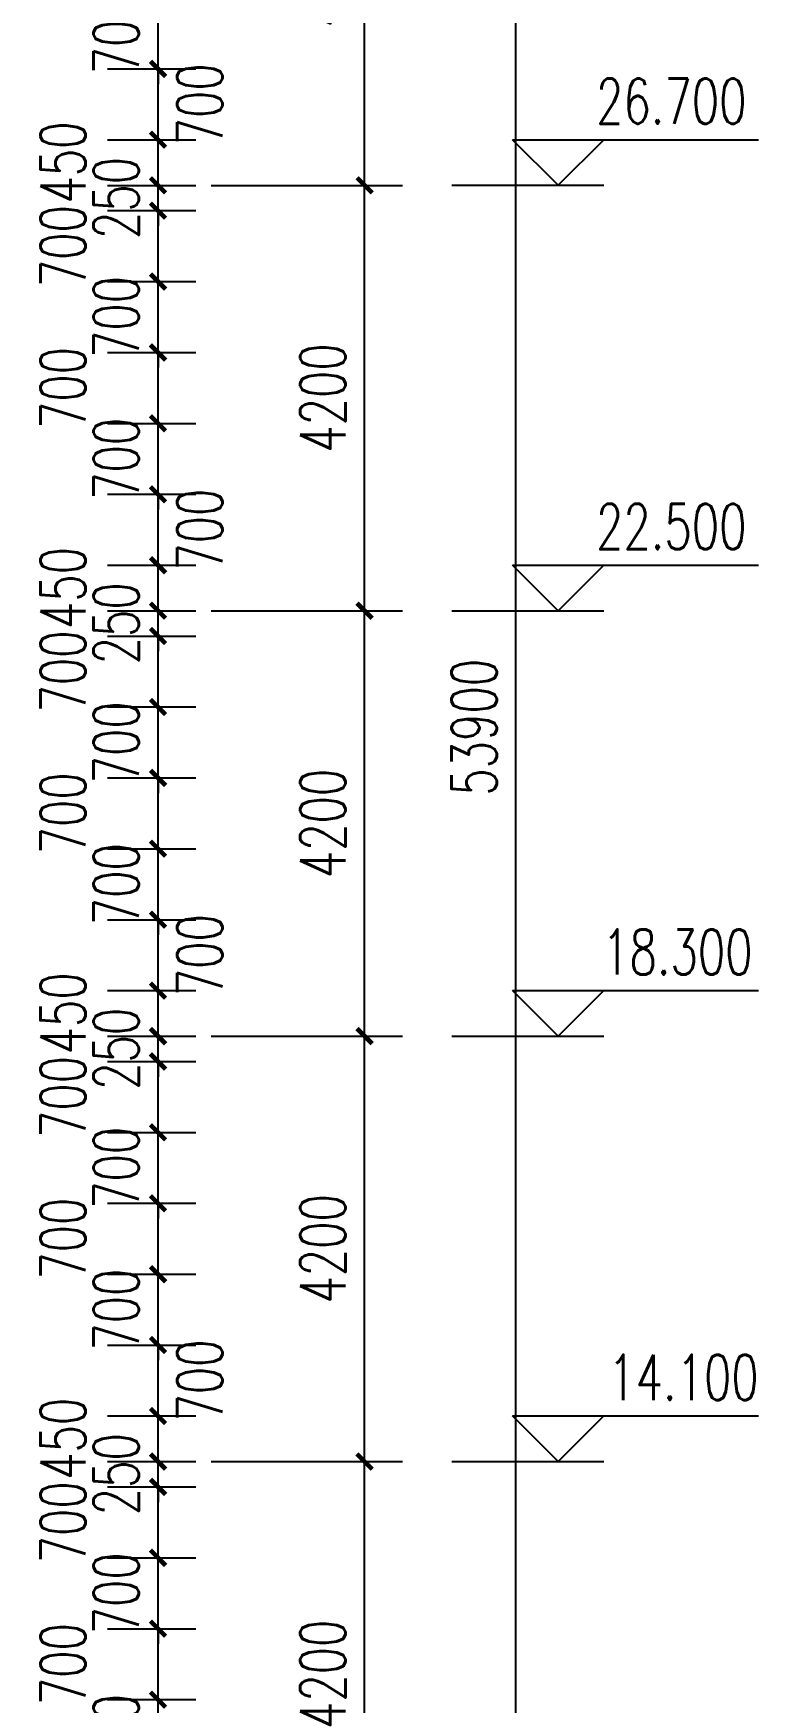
# Model space of a CAD drawing. Header units: millimetres. Extents: x 500457 to 783861, y -293369 to -162148.
# Drawn here: x 746336 to 753498, y -218631 to -202151 of the extents above; entities that cross this region are included whole.
import ezdxf

# ---------------------------------------------------------------- set-up
doc = ezdxf.new("R2010")
doc.units = ezdxf.units.MM
doc.header["$LTSCALE"] = 1000
for name, color, linetype in [('DIM_ELEV', 3, 'Continuous'), ('PUB_DIM', 3, 'Continuous'), ('PUB_TEXT', 7, 'Continuous')]:
    doc.layers.add(name, color=color, linetype=linetype)
doc.styles.add('_TCH_DIM', font='SIMPLEX', dxfattribs={"bigfont": 'GBCBIG'})
doc.styles.add('_TCH_DIM_T3', font='SIMPLEX', dxfattribs={"width": 0.705882, "bigfont": 'GBCBIG'})
doc.dimstyles.new('_TCH_ARCH&&150', dxfattribs={"dimtxt": 446.25, "dimasz": 150, "dimexe": 375, "dimexo": 450, "dimgap": 189.375, "dimtad": 1, "dimdec": 0, "dimzin": 0, "dimdsep": 46, "dimtxsty": '_TCH_DIM_T3', "dimblk": 'ARCHTICK', "dimcen": 0.09, "dimclrt": 7, "dimazin": 2, "dimtfac": 1, "dimtdec": 0, "dimtix": 1, "dimtmove": 2, "dimatfit": 3, "dimfxl": 1, "dimtolj": 1, "dimtzin": 0, "dimarcsym": 0})

# ---------------------------------------------------------------- blocks, each defined once
blk = doc.blocks.new('_ArchTick')
at = {"color": 0, "linetype": 'ByBlock', "const_width": 0.3}
blk.add_lwpolyline([(-0.5, -0.5), (0.5, 0.5)], dxfattribs=at)
blk = doc.blocks.new('*D168')
at = {"layer": 'Defpoints', "color": 0, "transparency": 16777216}
for p in [(746619, -218601), (747567, -218601), (746619, -219301)]:
    blk.add_point(p, dxfattribs=at)
at = {"layer": 'PUB_DIM', "color": 0, "lineweight": -2, "transparency": 16777216}
for p, q in [((747567, -218601), (747567, -218451)), ((747069, -218601), (747942, -218601)), ((747567, -219301), (747567, -218601)), ((747069, -219301), (747942, -219301)), ((747567, -219301), (747567, -219451))]:
    blk.add_line(p, q, dxfattribs=at)
at = {"layer": 'PUB_DIM', "color": 0, "lineweight": -2, "transparency": 16777216, "xscale": 150, "yscale": 150, "zscale": 150}
for p, rotation in [((747567, -218601), 270), ((747567, -219301), 90)]:
    blk.add_blockref('_ArchTick', p, dxfattribs=dict(at, rotation=rotation))
at = {"layer": 'PUB_DIM', "color": 7, "transparency": 16777216, "insert": (747154, -218951), "char_height": 446.2, "attachment_point": 5, "rotation": 90, "style": '_TCH_DIM_T3'}
blk.add_mtext('\\A1;700', dxfattribs=at)
blk = doc.blocks.new('*D169')
at = {"layer": 'Defpoints', "color": 0, "transparency": 16777216}
for p in [(746619, -217901), (747567, -217901), (746619, -218601)]:
    blk.add_point(p, dxfattribs=at)
at = {"layer": 'PUB_DIM', "color": 0, "lineweight": -2, "transparency": 16777216}
for p, q in [((747069, -217901), (747942, -217901)), ((747567, -218601), (747567, -217901)), ((747069, -218601), (747942, -218601))]:
    blk.add_line(p, q, dxfattribs=at)
at = {"layer": 'PUB_DIM', "color": 0, "lineweight": -2, "transparency": 16777216, "xscale": 150, "yscale": 150, "zscale": 150}
for p, rotation in [((747567, -217901), 90), ((747567, -218601), 270)]:
    blk.add_blockref('_ArchTick', p, dxfattribs=dict(at, rotation=rotation))
at = {"layer": 'PUB_DIM', "color": 7, "transparency": 16777216, "insert": (746629, -218251), "char_height": 446.2, "attachment_point": 5, "rotation": 90, "style": '_TCH_DIM_T3'}
blk.add_mtext('\\A1;700', dxfattribs=at)
blk = doc.blocks.new('*D170')
at = {"layer": 'Defpoints', "color": 0, "transparency": 16777216}
for p in [(746619, -217201), (747567, -217201), (746619, -217901)]:
    blk.add_point(p, dxfattribs=at)
at = {"layer": 'PUB_DIM', "color": 0, "lineweight": -2, "transparency": 16777216}
for p, q in [((747069, -217201), (747942, -217201)), ((747567, -217201), (747567, -217051)), ((747567, -217901), (747567, -217201)), ((747069, -217901), (747942, -217901)), ((747567, -217901), (747567, -218051))]:
    blk.add_line(p, q, dxfattribs=at)
at = {"layer": 'PUB_DIM', "color": 0, "lineweight": -2, "transparency": 16777216, "xscale": 150, "yscale": 150, "zscale": 150}
for p, rotation in [((747567, -217201), 270), ((747567, -217901), 90)]:
    blk.add_blockref('_ArchTick', p, dxfattribs=dict(at, rotation=rotation))
at = {"layer": 'PUB_DIM', "color": 7, "transparency": 16777216, "insert": (747154, -217551), "char_height": 446.2, "attachment_point": 5, "rotation": 90, "style": '_TCH_DIM_T3'}
blk.add_mtext('\\A1;700', dxfattribs=at)
blk = doc.blocks.new('*D171')
at = {"layer": 'Defpoints', "color": 0, "transparency": 16777216}
for p in [(746619, -216501), (747567, -216501), (746619, -217201)]:
    blk.add_point(p, dxfattribs=at)
at = {"layer": 'PUB_DIM', "color": 0, "lineweight": -2, "transparency": 16777216}
for p, q in [((747069, -216501), (747942, -216501)), ((747567, -217201), (747567, -216501)), ((747069, -217201), (747942, -217201))]:
    blk.add_line(p, q, dxfattribs=at)
at = {"layer": 'PUB_DIM', "color": 0, "lineweight": -2, "transparency": 16777216, "xscale": 150, "yscale": 150, "zscale": 150}
for p, rotation in [((747567, -216501), 90), ((747567, -217201), 270)]:
    blk.add_blockref('_ArchTick', p, dxfattribs=dict(at, rotation=rotation))
at = {"layer": 'PUB_DIM', "color": 7, "transparency": 16777216, "insert": (746629, -216851), "char_height": 446.2, "attachment_point": 5, "rotation": 90, "style": '_TCH_DIM_T3'}
blk.add_mtext('\\A1;700', dxfattribs=at)
blk = doc.blocks.new('*D172')
at = {"layer": 'Defpoints', "color": 0, "transparency": 16777216}
for p in [(746619, -216251), (747567, -216251), (746619, -216501)]:
    blk.add_point(p, dxfattribs=at)
at = {"layer": 'PUB_DIM', "color": 0, "lineweight": -2, "transparency": 16777216}
for p, q in [((747567, -216251), (747567, -216101)), ((747069, -216251), (747942, -216251)), ((747567, -216501), (747567, -216251)), ((747069, -216501), (747942, -216501)), ((747567, -216501), (747567, -216651))]:
    blk.add_line(p, q, dxfattribs=at)
at = {"layer": 'PUB_DIM', "color": 0, "lineweight": -2, "transparency": 16777216, "xscale": 150, "yscale": 150, "zscale": 150}
for p, rotation in [((747567, -216251), 270), ((747567, -216501), 90)]:
    blk.add_blockref('_ArchTick', p, dxfattribs=dict(at, rotation=rotation))
at = {"layer": 'PUB_DIM', "color": 7, "transparency": 16777216, "insert": (747154, -216376), "char_height": 446.2, "attachment_point": 5, "rotation": 90, "style": '_TCH_DIM_T3'}
blk.add_mtext('\\A1;250', dxfattribs=at)
blk = doc.blocks.new('*D173')
at = {"layer": 'Defpoints', "color": 0, "transparency": 16777216}
for p in [(746619, -215801), (747567, -215801), (746619, -216251)]:
    blk.add_point(p, dxfattribs=at)
at = {"layer": 'PUB_DIM', "color": 0, "lineweight": -2, "transparency": 16777216}
for p, q in [((747069, -215801), (747942, -215801)), ((747567, -216251), (747567, -215801)), ((747069, -216251), (747942, -216251))]:
    blk.add_line(p, q, dxfattribs=at)
at = {"layer": 'PUB_DIM', "color": 0, "lineweight": -2, "transparency": 16777216, "xscale": 150, "yscale": 150, "zscale": 150}
for p, rotation in [((747567, -215801), 90), ((747567, -216251), 270)]:
    blk.add_blockref('_ArchTick', p, dxfattribs=dict(at, rotation=rotation))
at = {"layer": 'PUB_DIM', "color": 7, "transparency": 16777216, "insert": (746629, -216026), "char_height": 446.2, "attachment_point": 5, "rotation": 90, "style": '_TCH_DIM_T3'}
blk.add_mtext('\\A1;450', dxfattribs=at)
blk = doc.blocks.new('*D174')
at = {"layer": 'Defpoints', "color": 0, "transparency": 16777216}
for p in [(746619, -215101), (747567, -215101), (746619, -215801)]:
    blk.add_point(p, dxfattribs=at)
at = {"layer": 'PUB_DIM', "color": 0, "lineweight": -2, "transparency": 16777216}
for p, q in [((747069, -215101), (747942, -215101)), ((747567, -215801), (747567, -215101)), ((747069, -215801), (747942, -215801))]:
    blk.add_line(p, q, dxfattribs=at)
at = {"layer": 'PUB_DIM', "color": 0, "lineweight": -2, "transparency": 16777216, "xscale": 150, "yscale": 150, "zscale": 150}
for p, rotation in [((747567, -215101), 90), ((747567, -215801), 270)]:
    blk.add_blockref('_ArchTick', p, dxfattribs=dict(at, rotation=rotation))
at = {"layer": 'PUB_DIM', "color": 7, "transparency": 16777216, "insert": (747979, -215451), "char_height": 446.2, "attachment_point": 5, "rotation": 90, "style": '_TCH_DIM_T3'}
blk.add_mtext('\\A1;700', dxfattribs=at)
blk = doc.blocks.new('*D175')
at = {"layer": 'Defpoints', "color": 0, "transparency": 16777216}
for p in [(746619, -214401), (747567, -214401), (746619, -215101)]:
    blk.add_point(p, dxfattribs=at)
at = {"layer": 'PUB_DIM', "color": 0, "lineweight": -2, "transparency": 16777216}
for p, q in [((747069, -214401), (747942, -214401)), ((747567, -214401), (747567, -214251)), ((747567, -215101), (747567, -214401)), ((747069, -215101), (747942, -215101)), ((747567, -215101), (747567, -215251))]:
    blk.add_line(p, q, dxfattribs=at)
at = {"layer": 'PUB_DIM', "color": 0, "lineweight": -2, "transparency": 16777216, "xscale": 150, "yscale": 150, "zscale": 150}
for p, rotation in [((747567, -214401), 270), ((747567, -215101), 90)]:
    blk.add_blockref('_ArchTick', p, dxfattribs=dict(at, rotation=rotation))
at = {"layer": 'PUB_DIM', "color": 7, "transparency": 16777216, "insert": (747154, -214751), "char_height": 446.2, "attachment_point": 5, "rotation": 90, "style": '_TCH_DIM_T3'}
blk.add_mtext('\\A1;700', dxfattribs=at)
blk = doc.blocks.new('*D176')
at = {"layer": 'Defpoints', "color": 0, "transparency": 16777216}
for p in [(746619, -213701), (747567, -213701), (746619, -214401)]:
    blk.add_point(p, dxfattribs=at)
at = {"layer": 'PUB_DIM', "color": 0, "lineweight": -2, "transparency": 16777216}
for p, q in [((747069, -213701), (747942, -213701)), ((747567, -214401), (747567, -213701)), ((747069, -214401), (747942, -214401))]:
    blk.add_line(p, q, dxfattribs=at)
at = {"layer": 'PUB_DIM', "color": 0, "lineweight": -2, "transparency": 16777216, "xscale": 150, "yscale": 150, "zscale": 150}
for p, rotation in [((747567, -213701), 90), ((747567, -214401), 270)]:
    blk.add_blockref('_ArchTick', p, dxfattribs=dict(at, rotation=rotation))
at = {"layer": 'PUB_DIM', "color": 7, "transparency": 16777216, "insert": (746629, -214051), "char_height": 446.2, "attachment_point": 5, "rotation": 90, "style": '_TCH_DIM_T3'}
blk.add_mtext('\\A1;700', dxfattribs=at)
blk = doc.blocks.new('*D177')
at = {"layer": 'Defpoints', "color": 0, "transparency": 16777216}
for p in [(746619, -213001), (747567, -213001), (746619, -213701)]:
    blk.add_point(p, dxfattribs=at)
at = {"layer": 'PUB_DIM', "color": 0, "lineweight": -2, "transparency": 16777216}
for p, q in [((747567, -213001), (747567, -212851)), ((747069, -213001), (747942, -213001)), ((747567, -213701), (747567, -213001)), ((747069, -213701), (747942, -213701)), ((747567, -213701), (747567, -213851))]:
    blk.add_line(p, q, dxfattribs=at)
at = {"layer": 'PUB_DIM', "color": 0, "lineweight": -2, "transparency": 16777216, "xscale": 150, "yscale": 150, "zscale": 150}
for p, rotation in [((747567, -213001), 270), ((747567, -213701), 90)]:
    blk.add_blockref('_ArchTick', p, dxfattribs=dict(at, rotation=rotation))
at = {"layer": 'PUB_DIM', "color": 7, "transparency": 16777216, "insert": (747154, -213351), "char_height": 446.2, "attachment_point": 5, "rotation": 90, "style": '_TCH_DIM_T3'}
blk.add_mtext('\\A1;700', dxfattribs=at)
blk = doc.blocks.new('*D178')
at = {"layer": 'Defpoints', "color": 0, "transparency": 16777216}
for p in [(746619, -212301), (747567, -212301), (746619, -213001)]:
    blk.add_point(p, dxfattribs=at)
at = {"layer": 'PUB_DIM', "color": 0, "lineweight": -2, "transparency": 16777216}
for p, q in [((747069, -212301), (747942, -212301)), ((747567, -213001), (747567, -212301)), ((747069, -213001), (747942, -213001))]:
    blk.add_line(p, q, dxfattribs=at)
at = {"layer": 'PUB_DIM', "color": 0, "lineweight": -2, "transparency": 16777216, "xscale": 150, "yscale": 150, "zscale": 150}
for p, rotation in [((747567, -212301), 90), ((747567, -213001), 270)]:
    blk.add_blockref('_ArchTick', p, dxfattribs=dict(at, rotation=rotation))
at = {"layer": 'PUB_DIM', "color": 7, "transparency": 16777216, "insert": (746629, -212651), "char_height": 446.2, "attachment_point": 5, "rotation": 90, "style": '_TCH_DIM_T3'}
blk.add_mtext('\\A1;700', dxfattribs=at)
blk = doc.blocks.new('*D179')
at = {"layer": 'Defpoints', "color": 0, "transparency": 16777216}
for p in [(746619, -212051), (747567, -212051), (746619, -212301)]:
    blk.add_point(p, dxfattribs=at)
at = {"layer": 'PUB_DIM', "color": 0, "lineweight": -2, "transparency": 16777216}
for p, q in [((747567, -212051), (747567, -211901)), ((747069, -212051), (747942, -212051)), ((747567, -212301), (747567, -212051)), ((747069, -212301), (747942, -212301)), ((747567, -212301), (747567, -212451))]:
    blk.add_line(p, q, dxfattribs=at)
at = {"layer": 'PUB_DIM', "color": 0, "lineweight": -2, "transparency": 16777216, "xscale": 150, "yscale": 150, "zscale": 150}
for p, rotation in [((747567, -212051), 270), ((747567, -212301), 90)]:
    blk.add_blockref('_ArchTick', p, dxfattribs=dict(at, rotation=rotation))
at = {"layer": 'PUB_DIM', "color": 7, "transparency": 16777216, "insert": (747154, -212176), "char_height": 446.2, "attachment_point": 5, "rotation": 90, "style": '_TCH_DIM_T3'}
blk.add_mtext('\\A1;250', dxfattribs=at)
blk = doc.blocks.new('*D180')
at = {"layer": 'Defpoints', "color": 0, "transparency": 16777216}
for p in [(746619, -211601), (747567, -211601), (746619, -212051)]:
    blk.add_point(p, dxfattribs=at)
at = {"layer": 'PUB_DIM', "color": 0, "lineweight": -2, "transparency": 16777216}
for p, q in [((747069, -211601), (747942, -211601)), ((747567, -212051), (747567, -211601)), ((747069, -212051), (747942, -212051))]:
    blk.add_line(p, q, dxfattribs=at)
at = {"layer": 'PUB_DIM', "color": 0, "lineweight": -2, "transparency": 16777216, "xscale": 150, "yscale": 150, "zscale": 150}
for p, rotation in [((747567, -211601), 90), ((747567, -212051), 270)]:
    blk.add_blockref('_ArchTick', p, dxfattribs=dict(at, rotation=rotation))
at = {"layer": 'PUB_DIM', "color": 7, "transparency": 16777216, "insert": (746629, -211826), "char_height": 446.2, "attachment_point": 5, "rotation": 90, "style": '_TCH_DIM_T3'}
blk.add_mtext('\\A1;450', dxfattribs=at)
blk = doc.blocks.new('*D181')
at = {"layer": 'Defpoints', "color": 0, "transparency": 16777216}
for p in [(746619, -210901), (747567, -210901), (746619, -211601)]:
    blk.add_point(p, dxfattribs=at)
at = {"layer": 'PUB_DIM', "color": 0, "lineweight": -2, "transparency": 16777216}
for p, q in [((747069, -210901), (747942, -210901)), ((747567, -211601), (747567, -210901)), ((747069, -211601), (747942, -211601))]:
    blk.add_line(p, q, dxfattribs=at)
at = {"layer": 'PUB_DIM', "color": 0, "lineweight": -2, "transparency": 16777216, "xscale": 150, "yscale": 150, "zscale": 150}
for p, rotation in [((747567, -210901), 90), ((747567, -211601), 270)]:
    blk.add_blockref('_ArchTick', p, dxfattribs=dict(at, rotation=rotation))
at = {"layer": 'PUB_DIM', "color": 7, "transparency": 16777216, "insert": (747979, -211251), "char_height": 446.2, "attachment_point": 5, "rotation": 90, "style": '_TCH_DIM_T3'}
blk.add_mtext('\\A1;700', dxfattribs=at)
blk = doc.blocks.new('*D182')
at = {"layer": 'Defpoints', "color": 0, "transparency": 16777216}
for p in [(746619, -210201), (747567, -210201), (746619, -210901)]:
    blk.add_point(p, dxfattribs=at)
at = {"layer": 'PUB_DIM', "color": 0, "lineweight": -2, "transparency": 16777216}
for p, q in [((747567, -210201), (747567, -210051)), ((747069, -210201), (747942, -210201)), ((747567, -210901), (747567, -210201)), ((747069, -210901), (747942, -210901)), ((747567, -210901), (747567, -211051))]:
    blk.add_line(p, q, dxfattribs=at)
at = {"layer": 'PUB_DIM', "color": 0, "lineweight": -2, "transparency": 16777216, "xscale": 150, "yscale": 150, "zscale": 150}
for p, rotation in [((747567, -210201), 270), ((747567, -210901), 90)]:
    blk.add_blockref('_ArchTick', p, dxfattribs=dict(at, rotation=rotation))
at = {"layer": 'PUB_DIM', "color": 7, "transparency": 16777216, "insert": (747154, -210551), "char_height": 446.2, "attachment_point": 5, "rotation": 90, "style": '_TCH_DIM_T3'}
blk.add_mtext('\\A1;700', dxfattribs=at)
blk = doc.blocks.new('*D183')
at = {"layer": 'Defpoints', "color": 0, "transparency": 16777216}
for p in [(746619, -209501), (747567, -209501), (746619, -210201)]:
    blk.add_point(p, dxfattribs=at)
at = {"layer": 'PUB_DIM', "color": 0, "lineweight": -2, "transparency": 16777216}
for p, q in [((747069, -209501), (747942, -209501)), ((747567, -210201), (747567, -209501)), ((747069, -210201), (747942, -210201))]:
    blk.add_line(p, q, dxfattribs=at)
at = {"layer": 'PUB_DIM', "color": 0, "lineweight": -2, "transparency": 16777216, "xscale": 150, "yscale": 150, "zscale": 150}
for p, rotation in [((747567, -209501), 90), ((747567, -210201), 270)]:
    blk.add_blockref('_ArchTick', p, dxfattribs=dict(at, rotation=rotation))
at = {"layer": 'PUB_DIM', "color": 7, "transparency": 16777216, "insert": (746629, -209851), "char_height": 446.2, "attachment_point": 5, "rotation": 90, "style": '_TCH_DIM_T3'}
blk.add_mtext('\\A1;700', dxfattribs=at)
blk = doc.blocks.new('*D184')
at = {"layer": 'Defpoints', "color": 0, "transparency": 16777216}
for p in [(746619, -208801), (747567, -208801), (746619, -209501)]:
    blk.add_point(p, dxfattribs=at)
at = {"layer": 'PUB_DIM', "color": 0, "lineweight": -2, "transparency": 16777216}
for p, q in [((747069, -208801), (747942, -208801)), ((747567, -208801), (747567, -208651)), ((747567, -209501), (747567, -208801)), ((747069, -209501), (747942, -209501)), ((747567, -209501), (747567, -209651))]:
    blk.add_line(p, q, dxfattribs=at)
at = {"layer": 'PUB_DIM', "color": 0, "lineweight": -2, "transparency": 16777216, "xscale": 150, "yscale": 150, "zscale": 150}
for p, rotation in [((747567, -208801), 270), ((747567, -209501), 90)]:
    blk.add_blockref('_ArchTick', p, dxfattribs=dict(at, rotation=rotation))
at = {"layer": 'PUB_DIM', "color": 7, "transparency": 16777216, "insert": (747154, -209151), "char_height": 446.2, "attachment_point": 5, "rotation": 90, "style": '_TCH_DIM_T3'}
blk.add_mtext('\\A1;700', dxfattribs=at)
blk = doc.blocks.new('*D185')
at = {"layer": 'Defpoints', "color": 0, "transparency": 16777216}
for p in [(746619, -208101), (747567, -208101), (746619, -208801)]:
    blk.add_point(p, dxfattribs=at)
at = {"layer": 'PUB_DIM', "color": 0, "lineweight": -2, "transparency": 16777216}
for p, q in [((747069, -208101), (747942, -208101)), ((747567, -208801), (747567, -208101)), ((747069, -208801), (747942, -208801))]:
    blk.add_line(p, q, dxfattribs=at)
at = {"layer": 'PUB_DIM', "color": 0, "lineweight": -2, "transparency": 16777216, "xscale": 150, "yscale": 150, "zscale": 150}
for p, rotation in [((747567, -208101), 90), ((747567, -208801), 270)]:
    blk.add_blockref('_ArchTick', p, dxfattribs=dict(at, rotation=rotation))
at = {"layer": 'PUB_DIM', "color": 7, "transparency": 16777216, "insert": (746629, -208451), "char_height": 446.2, "attachment_point": 5, "rotation": 90, "style": '_TCH_DIM_T3'}
blk.add_mtext('\\A1;700', dxfattribs=at)
blk = doc.blocks.new('*D186')
at = {"layer": 'Defpoints', "color": 0, "transparency": 16777216}
for p in [(746619, -207851), (747567, -207851), (746619, -208101)]:
    blk.add_point(p, dxfattribs=at)
at = {"layer": 'PUB_DIM', "color": 0, "lineweight": -2, "transparency": 16777216}
for p, q in [((747567, -207851), (747567, -207701)), ((747069, -207851), (747942, -207851)), ((747567, -208101), (747567, -207851)), ((747069, -208101), (747942, -208101)), ((747567, -208101), (747567, -208251))]:
    blk.add_line(p, q, dxfattribs=at)
at = {"layer": 'PUB_DIM', "color": 0, "lineweight": -2, "transparency": 16777216, "xscale": 150, "yscale": 150, "zscale": 150}
for p, rotation in [((747567, -207851), 270), ((747567, -208101), 90)]:
    blk.add_blockref('_ArchTick', p, dxfattribs=dict(at, rotation=rotation))
at = {"layer": 'PUB_DIM', "color": 7, "transparency": 16777216, "insert": (747154, -207976), "char_height": 446.2, "attachment_point": 5, "rotation": 90, "style": '_TCH_DIM_T3'}
blk.add_mtext('\\A1;250', dxfattribs=at)
blk = doc.blocks.new('*D187')
at = {"layer": 'Defpoints', "color": 0, "transparency": 16777216}
for p in [(746619, -207401), (747567, -207401), (746619, -207851)]:
    blk.add_point(p, dxfattribs=at)
at = {"layer": 'PUB_DIM', "color": 0, "lineweight": -2, "transparency": 16777216}
for p, q in [((747069, -207401), (747942, -207401)), ((747567, -207851), (747567, -207401)), ((747069, -207851), (747942, -207851))]:
    blk.add_line(p, q, dxfattribs=at)
at = {"layer": 'PUB_DIM', "color": 0, "lineweight": -2, "transparency": 16777216, "xscale": 150, "yscale": 150, "zscale": 150}
for p, rotation in [((747567, -207401), 90), ((747567, -207851), 270)]:
    blk.add_blockref('_ArchTick', p, dxfattribs=dict(at, rotation=rotation))
at = {"layer": 'PUB_DIM', "color": 7, "transparency": 16777216, "insert": (746629, -207626), "char_height": 446.2, "attachment_point": 5, "rotation": 90, "style": '_TCH_DIM_T3'}
blk.add_mtext('\\A1;450', dxfattribs=at)
blk = doc.blocks.new('*D188')
at = {"layer": 'Defpoints', "color": 0, "transparency": 16777216}
for p in [(746619, -206701), (747567, -206701), (746619, -207401)]:
    blk.add_point(p, dxfattribs=at)
at = {"layer": 'PUB_DIM', "color": 0, "lineweight": -2, "transparency": 16777216}
for p, q in [((747069, -206701), (747942, -206701)), ((747567, -207401), (747567, -206701)), ((747069, -207401), (747942, -207401))]:
    blk.add_line(p, q, dxfattribs=at)
at = {"layer": 'PUB_DIM', "color": 0, "lineweight": -2, "transparency": 16777216, "xscale": 150, "yscale": 150, "zscale": 150}
for p, rotation in [((747567, -206701), 90), ((747567, -207401), 270)]:
    blk.add_blockref('_ArchTick', p, dxfattribs=dict(at, rotation=rotation))
at = {"layer": 'PUB_DIM', "color": 7, "transparency": 16777216, "insert": (747979, -207051), "char_height": 446.2, "attachment_point": 5, "rotation": 90, "style": '_TCH_DIM_T3'}
blk.add_mtext('\\A1;700', dxfattribs=at)
blk = doc.blocks.new('*D189')
at = {"layer": 'Defpoints', "color": 0, "transparency": 16777216}
for p in [(746619, -206001), (747567, -206001), (746619, -206701)]:
    blk.add_point(p, dxfattribs=at)
at = {"layer": 'PUB_DIM', "color": 0, "lineweight": -2, "transparency": 16777216}
for p, q in [((747567, -206001), (747567, -205851)), ((747069, -206001), (747942, -206001)), ((747567, -206701), (747567, -206001)), ((747069, -206701), (747942, -206701)), ((747567, -206701), (747567, -206851))]:
    blk.add_line(p, q, dxfattribs=at)
at = {"layer": 'PUB_DIM', "color": 0, "lineweight": -2, "transparency": 16777216, "xscale": 150, "yscale": 150, "zscale": 150}
for p, rotation in [((747567, -206001), 270), ((747567, -206701), 90)]:
    blk.add_blockref('_ArchTick', p, dxfattribs=dict(at, rotation=rotation))
at = {"layer": 'PUB_DIM', "color": 7, "transparency": 16777216, "insert": (747154, -206351), "char_height": 446.2, "attachment_point": 5, "rotation": 90, "style": '_TCH_DIM_T3'}
blk.add_mtext('\\A1;700', dxfattribs=at)
blk = doc.blocks.new('*D190')
at = {"layer": 'Defpoints', "color": 0, "transparency": 16777216}
for p in [(746619, -205301), (747567, -205301), (746619, -206001)]:
    blk.add_point(p, dxfattribs=at)
at = {"layer": 'PUB_DIM', "color": 0, "lineweight": -2, "transparency": 16777216}
for p, q in [((747069, -205301), (747942, -205301)), ((747567, -206001), (747567, -205301)), ((747069, -206001), (747942, -206001))]:
    blk.add_line(p, q, dxfattribs=at)
at = {"layer": 'PUB_DIM', "color": 0, "lineweight": -2, "transparency": 16777216, "xscale": 150, "yscale": 150, "zscale": 150}
for p, rotation in [((747567, -205301), 90), ((747567, -206001), 270)]:
    blk.add_blockref('_ArchTick', p, dxfattribs=dict(at, rotation=rotation))
at = {"layer": 'PUB_DIM', "color": 7, "transparency": 16777216, "insert": (746629, -205651), "char_height": 446.2, "attachment_point": 5, "rotation": 90, "style": '_TCH_DIM_T3'}
blk.add_mtext('\\A1;700', dxfattribs=at)
blk = doc.blocks.new('*D191')
at = {"layer": 'Defpoints', "color": 0, "transparency": 16777216}
for p in [(746619, -204601), (747567, -204601), (746619, -205301)]:
    blk.add_point(p, dxfattribs=at)
at = {"layer": 'PUB_DIM', "color": 0, "lineweight": -2, "transparency": 16777216}
for p, q in [((747567, -204601), (747567, -204451)), ((747069, -204601), (747942, -204601)), ((747567, -205301), (747567, -204601)), ((747069, -205301), (747942, -205301)), ((747567, -205301), (747567, -205451))]:
    blk.add_line(p, q, dxfattribs=at)
at = {"layer": 'PUB_DIM', "color": 0, "lineweight": -2, "transparency": 16777216, "xscale": 150, "yscale": 150, "zscale": 150}
for p, rotation in [((747567, -204601), 270), ((747567, -205301), 90)]:
    blk.add_blockref('_ArchTick', p, dxfattribs=dict(at, rotation=rotation))
at = {"layer": 'PUB_DIM', "color": 7, "transparency": 16777216, "insert": (747154, -204951), "char_height": 446.2, "attachment_point": 5, "rotation": 90, "style": '_TCH_DIM_T3'}
blk.add_mtext('\\A1;700', dxfattribs=at)
blk = doc.blocks.new('*D192')
at = {"layer": 'Defpoints', "color": 0, "transparency": 16777216}
for p in [(746619, -203901), (747567, -203901), (746619, -204601)]:
    blk.add_point(p, dxfattribs=at)
at = {"layer": 'PUB_DIM', "color": 0, "lineweight": -2, "transparency": 16777216}
for p, q in [((747069, -203901), (747942, -203901)), ((747567, -204601), (747567, -203901)), ((747069, -204601), (747942, -204601))]:
    blk.add_line(p, q, dxfattribs=at)
at = {"layer": 'PUB_DIM', "color": 0, "lineweight": -2, "transparency": 16777216, "xscale": 150, "yscale": 150, "zscale": 150}
for p, rotation in [((747567, -203901), 90), ((747567, -204601), 270)]:
    blk.add_blockref('_ArchTick', p, dxfattribs=dict(at, rotation=rotation))
at = {"layer": 'PUB_DIM', "color": 7, "transparency": 16777216, "insert": (746629, -204251), "char_height": 446.2, "attachment_point": 5, "rotation": 90, "style": '_TCH_DIM_T3'}
blk.add_mtext('\\A1;700', dxfattribs=at)
blk = doc.blocks.new('*D193')
at = {"layer": 'Defpoints', "color": 0, "transparency": 16777216}
for p in [(746619, -203651), (747567, -203651), (746619, -203901)]:
    blk.add_point(p, dxfattribs=at)
at = {"layer": 'PUB_DIM', "color": 0, "lineweight": -2, "transparency": 16777216}
for p, q in [((747567, -203651), (747567, -203501)), ((747069, -203651), (747942, -203651)), ((747567, -203901), (747567, -203651)), ((747069, -203901), (747942, -203901)), ((747567, -203901), (747567, -204051))]:
    blk.add_line(p, q, dxfattribs=at)
at = {"layer": 'PUB_DIM', "color": 0, "lineweight": -2, "transparency": 16777216, "xscale": 150, "yscale": 150, "zscale": 150}
for p, rotation in [((747567, -203651), 270), ((747567, -203901), 90)]:
    blk.add_blockref('_ArchTick', p, dxfattribs=dict(at, rotation=rotation))
at = {"layer": 'PUB_DIM', "color": 7, "transparency": 16777216, "insert": (747154, -203776), "char_height": 446.2, "attachment_point": 5, "rotation": 90, "style": '_TCH_DIM_T3'}
blk.add_mtext('\\A1;250', dxfattribs=at)
blk = doc.blocks.new('*D194')
at = {"layer": 'Defpoints', "color": 0, "transparency": 16777216}
for p in [(746619, -203201), (747567, -203201), (746619, -203651)]:
    blk.add_point(p, dxfattribs=at)
at = {"layer": 'PUB_DIM', "color": 0, "lineweight": -2, "transparency": 16777216}
for p, q in [((747069, -203201), (747942, -203201)), ((747567, -203651), (747567, -203201)), ((747069, -203651), (747942, -203651))]:
    blk.add_line(p, q, dxfattribs=at)
at = {"layer": 'PUB_DIM', "color": 0, "lineweight": -2, "transparency": 16777216, "xscale": 150, "yscale": 150, "zscale": 150}
for p, rotation in [((747567, -203201), 90), ((747567, -203651), 270)]:
    blk.add_blockref('_ArchTick', p, dxfattribs=dict(at, rotation=rotation))
at = {"layer": 'PUB_DIM', "color": 7, "transparency": 16777216, "insert": (746629, -203426), "char_height": 446.2, "attachment_point": 5, "rotation": 90, "style": '_TCH_DIM_T3'}
blk.add_mtext('\\A1;450', dxfattribs=at)
blk = doc.blocks.new('*D195')
at = {"layer": 'Defpoints', "color": 0, "transparency": 16777216}
for p in [(746619, -202501), (747567, -202501), (746619, -203201)]:
    blk.add_point(p, dxfattribs=at)
at = {"layer": 'PUB_DIM', "color": 0, "lineweight": -2, "transparency": 16777216}
for p, q in [((747069, -202501), (747942, -202501)), ((747567, -203201), (747567, -202501)), ((747069, -203201), (747942, -203201))]:
    blk.add_line(p, q, dxfattribs=at)
at = {"layer": 'PUB_DIM', "color": 0, "lineweight": -2, "transparency": 16777216, "xscale": 150, "yscale": 150, "zscale": 150}
for p, rotation in [((747567, -202501), 90), ((747567, -203201), 270)]:
    blk.add_blockref('_ArchTick', p, dxfattribs=dict(at, rotation=rotation))
at = {"layer": 'PUB_DIM', "color": 7, "transparency": 16777216, "insert": (747979, -202851), "char_height": 446.2, "attachment_point": 5, "rotation": 90, "style": '_TCH_DIM_T3'}
blk.add_mtext('\\A1;700', dxfattribs=at)
blk = doc.blocks.new('*D196')
at = {"layer": 'Defpoints', "color": 0, "transparency": 16777216}
for p in [(746619, -201801), (747567, -201801), (746619, -202501)]:
    blk.add_point(p, dxfattribs=at)
at = {"layer": 'PUB_DIM', "color": 0, "lineweight": -2, "transparency": 16777216}
for p, q in [((747567, -201801), (747567, -201651)), ((747069, -201801), (747942, -201801)), ((747567, -202501), (747567, -201801)), ((747069, -202501), (747942, -202501)), ((747567, -202501), (747567, -202651))]:
    blk.add_line(p, q, dxfattribs=at)
at = {"layer": 'PUB_DIM', "color": 0, "lineweight": -2, "transparency": 16777216, "xscale": 150, "yscale": 150, "zscale": 150}
for p, rotation in [((747567, -201801), 270), ((747567, -202501), 90)]:
    blk.add_blockref('_ArchTick', p, dxfattribs=dict(at, rotation=rotation))
at = {"layer": 'PUB_DIM', "color": 7, "transparency": 16777216, "insert": (747154, -202151), "char_height": 446.2, "attachment_point": 5, "rotation": 90, "style": '_TCH_DIM_T3'}
blk.add_mtext('\\A1;700', dxfattribs=at)
blk = doc.blocks.new('*D229')
at = {"layer": 'Defpoints', "color": 0, "transparency": 16777216}
for p in [(746806, -182051), (751101, -182051), (746806, -235951)]:
    blk.add_point(p, dxfattribs=at)
at = {"layer": 'PUB_DIM', "color": 0, "lineweight": -2, "transparency": 16777216}
for p, q in [((747256, -182051), (751476, -182051)), ((751101, -235951), (751101, -182051)), ((747256, -235951), (751476, -235951))]:
    blk.add_line(p, q, dxfattribs=at)
at = {"layer": 'PUB_DIM', "color": 0, "lineweight": -2, "transparency": 16777216, "xscale": 150, "yscale": 150, "zscale": 150}
for p, rotation in [((751101, -182051), 90), ((751101, -235951), 270)]:
    blk.add_blockref('_ArchTick', p, dxfattribs=dict(at, rotation=rotation))
at = {"layer": 'PUB_DIM', "color": 7, "transparency": 16777216, "insert": (750688, -209001), "char_height": 446.2, "attachment_point": 5, "rotation": 90, "style": '_TCH_DIM_T3'}
blk.add_mtext('\\A1;53900', dxfattribs=at)
blk = doc.blocks.new('*D234')
at = {"layer": 'Defpoints', "color": 0, "transparency": 16777216}
for p in [(747643, -216251), (749607, -216251), (747643, -220451)]:
    blk.add_point(p, dxfattribs=at)
at = {"layer": 'PUB_DIM', "color": 0, "lineweight": -2, "transparency": 16777216}
for p, q in [((748093, -216251), (749982, -216251)), ((749607, -220451), (749607, -216251)), ((748093, -220451), (749982, -220451))]:
    blk.add_line(p, q, dxfattribs=at)
at = {"layer": 'PUB_DIM', "color": 0, "lineweight": -2, "transparency": 16777216, "xscale": 150, "yscale": 150, "zscale": 150}
for p, rotation in [((749607, -216251), 90), ((749607, -220451), 270)]:
    blk.add_blockref('_ArchTick', p, dxfattribs=dict(at, rotation=rotation))
at = {"layer": 'PUB_DIM', "color": 7, "transparency": 16777216, "insert": (749194, -218351), "char_height": 446.2, "attachment_point": 5, "rotation": 90, "style": '_TCH_DIM_T3'}
blk.add_mtext('\\A1;4200', dxfattribs=at)
blk = doc.blocks.new('*D235')
at = {"layer": 'Defpoints', "color": 0, "transparency": 16777216}
for p in [(747643, -212051), (749607, -212051), (747643, -216251)]:
    blk.add_point(p, dxfattribs=at)
at = {"layer": 'PUB_DIM', "color": 0, "lineweight": -2, "transparency": 16777216}
for p, q in [((748093, -212051), (749982, -212051)), ((749607, -216251), (749607, -212051)), ((748093, -216251), (749982, -216251))]:
    blk.add_line(p, q, dxfattribs=at)
at = {"layer": 'PUB_DIM', "color": 0, "lineweight": -2, "transparency": 16777216, "xscale": 150, "yscale": 150, "zscale": 150}
for p, rotation in [((749607, -212051), 90), ((749607, -216251), 270)]:
    blk.add_blockref('_ArchTick', p, dxfattribs=dict(at, rotation=rotation))
at = {"layer": 'PUB_DIM', "color": 7, "transparency": 16777216, "insert": (749194, -214151), "char_height": 446.2, "attachment_point": 5, "rotation": 90, "style": '_TCH_DIM_T3'}
blk.add_mtext('\\A1;4200', dxfattribs=at)
blk = doc.blocks.new('*D236')
at = {"layer": 'Defpoints', "color": 0, "transparency": 16777216}
for p in [(747643, -207851), (749607, -207851), (747643, -212051)]:
    blk.add_point(p, dxfattribs=at)
at = {"layer": 'PUB_DIM', "color": 0, "lineweight": -2, "transparency": 16777216}
for p, q in [((748093, -207851), (749982, -207851)), ((749607, -212051), (749607, -207851)), ((748093, -212051), (749982, -212051))]:
    blk.add_line(p, q, dxfattribs=at)
at = {"layer": 'PUB_DIM', "color": 0, "lineweight": -2, "transparency": 16777216, "xscale": 150, "yscale": 150, "zscale": 150}
for p, rotation in [((749607, -207851), 90), ((749607, -212051), 270)]:
    blk.add_blockref('_ArchTick', p, dxfattribs=dict(at, rotation=rotation))
at = {"layer": 'PUB_DIM', "color": 7, "transparency": 16777216, "insert": (749194, -209951), "char_height": 446.2, "attachment_point": 5, "rotation": 90, "style": '_TCH_DIM_T3'}
blk.add_mtext('\\A1;4200', dxfattribs=at)
blk = doc.blocks.new('*D237')
at = {"layer": 'Defpoints', "color": 0, "transparency": 16777216}
for p in [(747643, -203651), (749607, -203651), (747643, -207851)]:
    blk.add_point(p, dxfattribs=at)
at = {"layer": 'PUB_DIM', "color": 0, "lineweight": -2, "transparency": 16777216}
for p, q in [((748093, -203651), (749982, -203651)), ((749607, -207851), (749607, -203651)), ((748093, -207851), (749982, -207851))]:
    blk.add_line(p, q, dxfattribs=at)
at = {"layer": 'PUB_DIM', "color": 0, "lineweight": -2, "transparency": 16777216, "xscale": 150, "yscale": 150, "zscale": 150}
for p, rotation in [((749607, -203651), 90), ((749607, -207851), 270)]:
    blk.add_blockref('_ArchTick', p, dxfattribs=dict(at, rotation=rotation))
at = {"layer": 'PUB_DIM', "color": 7, "transparency": 16777216, "insert": (749194, -205751), "char_height": 446.2, "attachment_point": 5, "rotation": 90, "style": '_TCH_DIM_T3'}
blk.add_mtext('\\A1;4200', dxfattribs=at)
blk = doc.blocks.new('*D238')
at = {"layer": 'Defpoints', "color": 0, "transparency": 16777216}
for p in [(747643, -199451), (749607, -199451), (747643, -203651)]:
    blk.add_point(p, dxfattribs=at)
at = {"layer": 'PUB_DIM', "color": 0, "lineweight": -2, "transparency": 16777216}
for p, q in [((748093, -199451), (749982, -199451)), ((749607, -203651), (749607, -199451)), ((748093, -203651), (749982, -203651))]:
    blk.add_line(p, q, dxfattribs=at)
at = {"layer": 'PUB_DIM', "color": 0, "lineweight": -2, "transparency": 16777216, "xscale": 150, "yscale": 150, "zscale": 150}
for p, rotation in [((749607, -199451), 90), ((749607, -203651), 270)]:
    blk.add_blockref('_ArchTick', p, dxfattribs=dict(at, rotation=rotation))
at = {"layer": 'PUB_DIM', "color": 7, "transparency": 16777216, "insert": (749194, -201551), "char_height": 446.2, "attachment_point": 5, "rotation": 90, "style": '_TCH_DIM_T3'}
blk.add_mtext('\\A1;4200', dxfattribs=at)

msp = doc.modelspace()

# ---------------------------------------------------------------- linework, layer by layer
at = {"layer": 'DIM_ELEV'}
for p, q in [((751517.8, -203650.7), (751067.8, -203200.7)), ((751067.8, -203200.7), (753497.8, -203200.7)), ((751517.8, -203650.7), (751967.8, -203200.7)), ((750467.8, -203650.7), (751967.8, -203650.7)), ((751517.8, -207850.7), (751067.8, -207400.7)), ((751067.8, -207400.7), (753497.8, -207400.7)), ((751517.8, -207850.7), (751967.8, -207400.7)), ((750467.8, -207850.7), (751967.8, -207850.7)), ((751517.8, -212050.7), (751067.8, -211600.7)), ((751067.8, -211600.7), (753497.8, -211600.7)), ((751517.8, -212050.7), (751967.8, -211600.7)), ((750467.8, -212050.7), (751967.8, -212050.7)), ((751517.8, -216250.7), (751067.8, -215800.7)), ((751067.8, -215800.7), (753497.8, -215800.7)), ((751517.8, -216250.7), (751967.8, -215800.7)), ((750467.8, -216250.7), (751967.8, -216250.7))]:
    msp.add_line(p, q, dxfattribs=at)

# ---------------------------------------------------------------- texts
at = {"layer": 'PUB_TEXT', "style": '_TCH_DIM', "width": 0.705882}
for s, p in [('26.700', (751892.8, -203043.2)), ('22.500', (751892.8, -207243.2)), ('18.300', (751952.8, -211443.2)), ('14.100', (752012.8, -215643.2))]:
    msp.add_text(s, height=446.25, dxfattribs=at).set_placement(p)

# ---------------------------------------------------------------- dimensions: what is measured, and where the dimension line sits
at = {"layer": 'PUB_DIM'}
for p1, p2, distance, picture, middle in [((746805.9, -235950.7), (746805.9, -182050.7), -4295.1, '*D229', (750688.5, -209000.7)), ((747643.2, -203650.7), (747643.2, -199450.7), -1963.5, '*D238', (749194.2, -201550.7)), ((746618.7, -202500.7), (746618.7, -201800.7), -947.8, '*D196', (747154, -202150.7)), ((746618.7, -203900.7), (746618.7, -203650.7), -947.8, '*D193', (747154, -203775.7)), ((747643.2, -207850.7), (747643.2, -203650.7), -1963.5, '*D237', (749194.2, -205750.7)), ((746618.7, -205300.7), (746618.7, -204600.7), -947.8, '*D191', (747154, -204950.7)), ((746618.7, -206700.7), (746618.7, -206000.7), -947.8, '*D189', (747154, -206350.7)), ((746618.7, -208100.7), (746618.7, -207850.7), -947.8, '*D186', (747154, -207975.7)), ((747643.2, -212050.7), (747643.2, -207850.7), -1963.5, '*D236', (749194.2, -209950.7)), ((746618.7, -209500.7), (746618.7, -208800.7), -947.8, '*D184', (747154, -209150.7)), ((746618.7, -210900.7), (746618.7, -210200.7), -947.8, '*D182', (747154, -210550.7)), ((746618.7, -212300.7), (746618.7, -212050.7), -947.8, '*D179', (747154, -212175.7)), ((747643.2, -216250.7), (747643.2, -212050.7), -1963.5, '*D235', (749194.2, -214150.7)), ((746618.7, -213700.7), (746618.7, -213000.7), -947.8, '*D177', (747154, -213350.7)), ((746618.7, -215100.7), (746618.7, -214400.7), -947.8, '*D175', (747154, -214750.7)), ((746618.7, -216500.7), (746618.7, -216250.7), -947.8, '*D172', (747154, -216375.7)), ((747643.2, -220450.7), (747643.2, -216250.7), -1963.5, '*D234', (749194.2, -218350.7)), ((746618.7, -217900.7), (746618.7, -217200.7), -947.8, '*D170', (747154, -217550.7)), ((746618.7, -219300.7), (746618.7, -218600.7), -947.8, '*D168', (747154, -218950.7))]:
    dim = msp.add_aligned_dim(p1=p1, p2=p2, distance=distance, dimstyle='_TCH_ARCH&&150', dxfattribs=at)
    dim.commit()
    dim.dimension.update_dxf_attribs({"geometry": picture, "text_midpoint": middle})
for base, p1, p2, picture, middle in [((747566.5, -202500.7), (746618.7, -203200.7), (746618.7, -202500.7), '*D195', (747979, -202850.7)), ((747566.5, -203200.7), (746618.7, -203650.7), (746618.7, -203200.7), '*D194', (746629, -203425.7)), ((747566.5, -203900.7), (746618.7, -204600.7), (746618.7, -203900.7), '*D192', (746629, -204250.7)), ((747566.5, -205300.7), (746618.7, -206000.7), (746618.7, -205300.7), '*D190', (746629, -205650.7)), ((747566.5, -206700.7), (746618.7, -207400.7), (746618.7, -206700.7), '*D188', (747979, -207050.7)), ((747566.5, -207400.7), (746618.7, -207850.7), (746618.7, -207400.7), '*D187', (746629, -207625.7)), ((747566.5, -208100.7), (746618.7, -208800.7), (746618.7, -208100.7), '*D185', (746629, -208450.7)), ((747566.5, -209500.7), (746618.7, -210200.7), (746618.7, -209500.7), '*D183', (746629, -209850.7)), ((747566.5, -210900.7), (746618.7, -211600.7), (746618.7, -210900.7), '*D181', (747979, -211250.7)), ((747566.5, -211600.7), (746618.7, -212050.7), (746618.7, -211600.7), '*D180', (746629, -211825.7)), ((747566.5, -212300.7), (746618.7, -213000.7), (746618.7, -212300.7), '*D178', (746629, -212650.7)), ((747566.5, -213700.7), (746618.7, -214400.7), (746618.7, -213700.7), '*D176', (746629, -214050.7)), ((747566.5, -215100.7), (746618.7, -215800.7), (746618.7, -215100.7), '*D174', (747979, -215450.7)), ((747566.5, -215800.7), (746618.7, -216250.7), (746618.7, -215800.7), '*D173', (746629, -216025.7)), ((747566.5, -216500.7), (746618.7, -217200.7), (746618.7, -216500.7), '*D171', (746629, -216850.7)), ((747566.5, -217900.7), (746618.7, -218600.7), (746618.7, -217900.7), '*D169', (746629, -218250.7))]:
    dim = msp.add_linear_dim(base=base, p1=p1, p2=p2, angle=90, dimstyle='_TCH_ARCH&&150', dxfattribs=at)
    dim.commit()
    dim.dimension.update_dxf_attribs({"geometry": picture, "text_midpoint": middle, "dimtype": 129})

doc.saveas('drawing.dxf')
